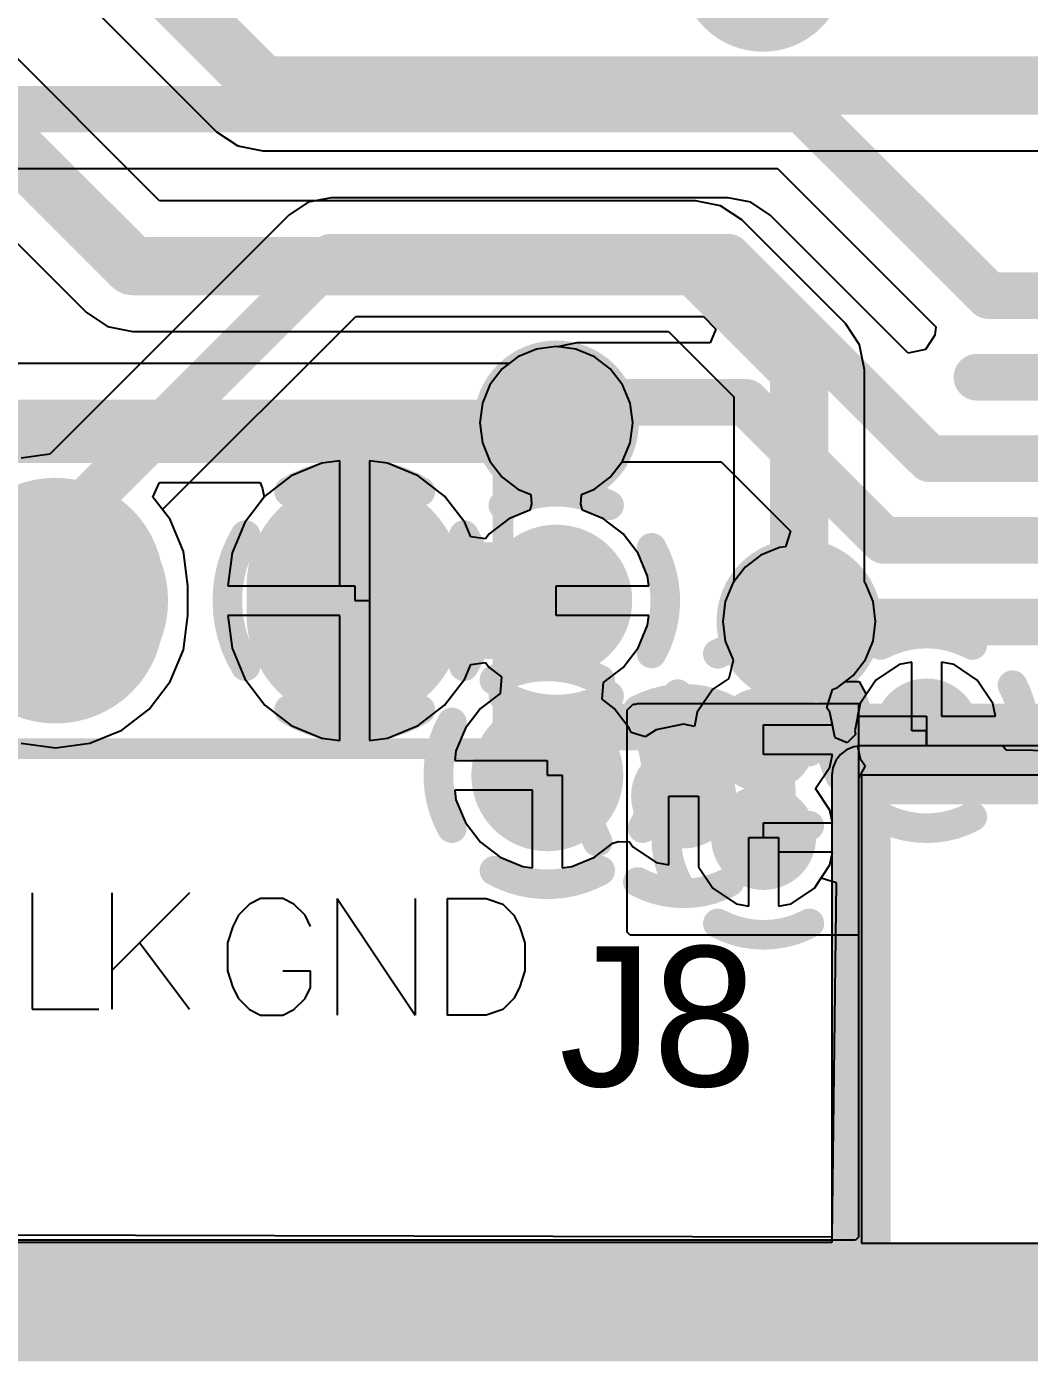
# Model space of a CAD drawing. Header units: millimetres. Extents: x -51 to 108, y 36 to 112.
# Drawn here: x 80.17 to 88.76, y 36.98 to 48.43 of the extents above; entities that cross this region are included whole.
import ezdxf

# ---------------------------------------------------------------- set-up
doc = ezdxf.new("R2010")
doc.units = ezdxf.units.MM
for name, color, linetype in [('BottomLayer', 5, 'Continuous'), ('BottomSolder', 6, 'Continuous'), ('InternalPlane1', 76, 'Continuous'), ('MidLayer1', 16, 'Continuous'), ('PadHoleLayer', 156, 'Continuous'), ('TopLayer', 1, 'Continuous'), ('TopOverlay', 2, 'Continuous'), ('TopSolder', 216, 'Continuous'), ('ViaHoleLayer', 16, 'Continuous')]:
    doc.layers.add(name, color=color, linetype=linetype)

# ---------------------------------------------------------------- blocks, each defined once
blk = doc.blocks.new('JP4_58')
at = {"layer": 'BottomLayer', "const_width": 1.651}
for points in [[(-2.54, 0.127), (-2.54, -0.127)], [(0.0254, 0.127), (0.0254, -0.127)], [(2.5146, 0.127), (2.5146, -0.127)], [(5.08, 0.127), (5.08, -0.127)]]:
    blk.add_lwpolyline(points, dxfattribs=at)
at = {"layer": 'BottomLayer', "const_width": 0.8254999999999999}
for points in [[(-2.95275, 0.127, 1), (-2.12725, 0.127, 1)], [(-0.38735, 0.127, 1), (0.43815, 0.127, 1)], [(2.10185, 0.127, 1), (2.92735, 0.127, 1)], [(4.66725, 0.127, 1), (5.49275, 0.127, 1)], [(-2.95275, -0.127, 1), (-2.12725, -0.127, 1)], [(-0.38735, -0.127, 1), (0.43815, -0.127, 1)], [(2.10185, -0.127, 1), (2.92735, -0.127, 1)], [(4.66725, -0.127, 1), (5.49275, -0.127, 1)]]:
    blk.add_lwpolyline(points, format="xyb", close=True, dxfattribs=at)
at = {"layer": 'BottomSolder', "const_width": 1.8542}
for points in [[(-2.54, 0.127), (-2.54, -0.127)], [(0.0254, 0.127), (0.0254, -0.127)], [(2.5146, 0.127), (2.5146, -0.127)], [(5.08, 0.127), (5.08, -0.127)]]:
    blk.add_lwpolyline(points, dxfattribs=at)
at = {"layer": 'BottomSolder', "const_width": 0.9270999999999999}
for points in [[(-3.00355, 0.127, 1), (-2.07645, 0.127, 1)], [(-0.43815, 0.127, 1), (0.48895, 0.127, 1)], [(2.05105, 0.127, 1), (2.97815, 0.127, 1)], [(4.616449999999999, 0.127, 1), (5.54355, 0.127, 1)], [(-3.00355, -0.127, 1), (-2.07645, -0.127, 1)], [(-0.43815, -0.127, 1), (0.48895, -0.127, 1)], [(2.05105, -0.127, 1), (2.97815, -0.127, 1)], [(4.616449999999999, -0.127, 1), (5.54355, -0.127, 1)]]:
    blk.add_lwpolyline(points, format="xyb", close=True, dxfattribs=at)
at = {"layer": 'InternalPlane1', "const_width": 0.254}
for points in [[(4.51747636, 0.9361982799999999, -0.2773245440597113), (5.642523639999999, 0.9361982799999999)], [(4.14380172, -0.56252364, -0.2773245440597113), (4.14380172, 0.56252364)], [(6.016198279999999, 0.56252364, -0.2773245440597113), (6.016198279999999, -0.56252364)], [(5.642523639999999, -0.9361982799999999, -0.2773245440597113), (4.51747636, -0.9361982799999999)]]:
    blk.add_lwpolyline(points, format="xyb", dxfattribs=at)
at = {"layer": 'InternalPlane1'}
for points, const_width in [([(4.45397636, 0.9361982799999999, 1), (4.580976359999999, 0.9361982799999999, 1)], 0.127), ([(5.57902364, 0.9361982799999999, 1), (5.70602364, 0.9361982799999999, 1)], 0.127), ([(-3.0226, 0, 1), (-2.0574, 0, 1)], 0.9652), ([(-0.4572, 0, 1), (0.508, 0, 1)], 0.9652), ([(2.032, 0, 1), (2.9972, 0, 1)], 0.9652), ([(4.08030172, 0.56252364, 1), (4.207301719999999, 0.56252364, 1)], 0.127), ([(5.95269828, 0.56252364, 1), (6.07969828, 0.56252364, 1)], 0.127), ([(4.08030172, -0.56252364, 1), (4.207301719999999, -0.56252364, 1)], 0.127), ([(5.95269828, -0.56252364, 1), (6.07969828, -0.56252364, 1)], 0.127), ([(4.45397636, -0.9361982799999999, 1), (4.580976359999999, -0.9361982799999999, 1)], 0.127), ([(5.57902364, -0.9361982799999999, 1), (5.70602364, -0.9361982799999999, 1)], 0.127)]:
    blk.add_lwpolyline(points, format="xyb", close=True, dxfattribs=dict(at, const_width=const_width))
at = {"layer": 'MidLayer1', "const_width": 1.651}
for points in [[(-2.54, 0.127), (-2.54, -0.127)], [(0.0254, 0.127), (0.0254, -0.127)], [(2.5146, 0.127), (2.5146, -0.127)], [(5.08, 0.127), (5.08, -0.127)]]:
    blk.add_lwpolyline(points, dxfattribs=at)
at = {"layer": 'MidLayer1', "const_width": 0.8254999999999999}
for points in [[(-2.95275, 0.127, 1), (-2.12725, 0.127, 1)], [(-0.38735, 0.127, 1), (0.43815, 0.127, 1)], [(2.10185, 0.127, 1), (2.92735, 0.127, 1)], [(4.66725, 0.127, 1), (5.49275, 0.127, 1)], [(-2.95275, -0.127, 1), (-2.12725, -0.127, 1)], [(-0.38735, -0.127, 1), (0.43815, -0.127, 1)], [(2.10185, -0.127, 1), (2.92735, -0.127, 1)], [(4.66725, -0.127, 1), (5.49275, -0.127, 1)]]:
    blk.add_lwpolyline(points, format="xyb", close=True, dxfattribs=at)
at = {"layer": 'PadHoleLayer', "const_width": 0.4572}
for points in [[(-2.7686, 0, 1), (-2.3114, 0, 1)], [(-0.2032, 0, 1), (0.254, 0, 1)], [(2.286, 0, 1), (2.7432, 0, 1)], [(4.8514, 0, 1), (5.308599999999999, 0, 1)]]:
    blk.add_lwpolyline(points, format="xyb", close=True, dxfattribs=at)
at = {"layer": 'TopLayer', "const_width": 1.651}
for points in [[(-2.54, 0.127), (-2.54, -0.127)], [(0.0254, 0.127), (0.0254, -0.127)], [(2.5146, 0.127), (2.5146, -0.127)], [(5.08, 0.127), (5.08, -0.127)]]:
    blk.add_lwpolyline(points, dxfattribs=at)
at = {"layer": 'TopLayer', "const_width": 0.8254999999999999}
for points in [[(-2.95275, 0.127, 1), (-2.12725, 0.127, 1)], [(-0.38735, 0.127, 1), (0.43815, 0.127, 1)], [(2.10185, 0.127, 1), (2.92735, 0.127, 1)], [(4.66725, 0.127, 1), (5.49275, 0.127, 1)], [(-2.95275, -0.127, 1), (-2.12725, -0.127, 1)], [(-0.38735, -0.127, 1), (0.43815, -0.127, 1)], [(2.10185, -0.127, 1), (2.92735, -0.127, 1)], [(4.66725, -0.127, 1), (5.49275, -0.127, 1)]]:
    blk.add_lwpolyline(points, format="xyb", close=True, dxfattribs=at)
at = {"layer": 'TopOverlay'}
for p, q in [((-2.54, -1.4224), (-3.175, -2.0574)), ((-1.905, -2.0574), (-2.54, -1.4224)), ((-3.175, -2.0574), (-1.905, -2.0574))]:
    blk.add_line(p, q, dxfattribs=at)
at = {"layer": 'TopOverlay', "const_width": 0.1778}
for points in [[(-3.81, -1.27), (-3.81, 1.27)], [(-3.81, 1.27), (6.35, 1.27)], [(-1.397, -1.27), (-1.397, 1.2446)], [(6.35, -1.27), (6.35, 1.27)], [(-3.81, -1.27), (6.35, -1.27)]]:
    blk.add_lwpolyline(points, dxfattribs=at)
at = {"layer": 'TopOverlay', "const_width": 0.0889}
for points in [[(-3.85445, 1.27, 1), (-3.76555, 1.27, 1)], [(-3.85445, 1.27, 1), (-3.76555, 1.27, 1)], [(-1.44145, 1.2446, 1), (-1.35255, 1.2446, 1)], [(6.305549999999999, 1.27, 1), (6.39445, 1.27, 1)], [(6.305549999999999, 1.27, 1), (6.39445, 1.27, 1)], [(-3.85445, -1.27, 1), (-3.76555, -1.27, 1)], [(-3.85445, -1.27, 1), (-3.76555, -1.27, 1)], [(-1.44145, -1.27, 1), (-1.35255, -1.27, 1)], [(6.305549999999999, -1.27, 1), (6.39445, -1.27, 1)], [(6.305549999999999, -1.27, 1), (6.39445, -1.27, 1)]]:
    blk.add_lwpolyline(points, format="xyb", close=True, dxfattribs=at)
at = {"layer": 'TopSolder', "const_width": 1.8542}
for points in [[(-2.54, 0.127), (-2.54, -0.127)], [(0.0254, 0.127), (0.0254, -0.127)], [(2.5146, 0.127), (2.5146, -0.127)], [(5.08, 0.127), (5.08, -0.127)]]:
    blk.add_lwpolyline(points, dxfattribs=at)
at = {"layer": 'TopSolder', "const_width": 0.9270999999999999}
for points in [[(-3.00355, 0.127, 1), (-2.07645, 0.127, 1)], [(-0.43815, 0.127, 1), (0.48895, 0.127, 1)], [(2.05105, 0.127, 1), (2.97815, 0.127, 1)], [(4.616449999999999, 0.127, 1), (5.54355, 0.127, 1)], [(-3.00355, -0.127, 1), (-2.07645, -0.127, 1)], [(-0.43815, -0.127, 1), (0.48895, -0.127, 1)], [(2.05105, -0.127, 1), (2.97815, -0.127, 1)], [(4.616449999999999, -0.127, 1), (5.54355, -0.127, 1)]]:
    blk.add_lwpolyline(points, format="xyb", close=True, dxfattribs=at)

msp = doc.modelspace()

# ---------------------------------------------------------------- linework, layer by layer
at = {"layer": 'BottomLayer'}
for p, q in [((78.77527298, 50.55587298), (81.79787298, 47.53327298)), ((81.30908045999999, 46.94117358), (78.18317358, 50.06708046)), ((77.22587297999999, 49.43827298), (80.68027298, 45.98387297999999)), ((81.79787298, 47.53327298), (81.97980048, 47.41171366)), ((81.97980048, 47.41171366), (82.1944, 47.36902642)), ((82.1944, 47.36902642), (90.85579999999999, 47.36902642)), ((85.9028, 46.94117358), (81.30908045999999, 46.94117358)), ((86.11739951999999, 46.89848634), (85.9028, 46.94117358)), ((86.29932701999999, 46.77692702), (86.11739951999999, 46.89848634)), ((87.18832701999999, 45.88792702), (86.29932701999999, 46.77692702)), ((80.68027298, 45.98387297999999), (80.86220048, 45.86231366)), ((80.86220048, 45.86231366), (81.07679999999999, 45.81962642)), ((81.07679999999999, 45.81962642), (85.67051954, 45.81962642)), ((85.67051954, 45.81962642), (86.23102641999999, 45.25911954)), ((87.30988633999999, 45.70599952), (87.18832701999999, 45.88792702)), ((84.70899999999999, 45.68980702), (84.5393153, 45.66746772)), ((84.8786847, 45.66746772), (84.70899999999999, 45.68980702)), ((87.35257358, 45.4914), (87.30988633999999, 45.70599952)), ((84.38119775999999, 45.60197128), (84.30564292, 45.54399578)), ((84.5393153, 45.66746772), (84.38119775999999, 45.60197128)), ((85.03680224, 45.60197128), (84.8786847, 45.66746772)), ((85.17258301999999, 45.49778302), (85.03680224, 45.60197128)), ((84.30564292, 45.54399578), (79.4512, 45.54399578)), ((85.27677127999999, 45.36200224), (85.17258301999999, 45.49778302)), ((87.35257358, 43.66932084), (87.35257358, 45.4914)), ((85.34226772, 45.2038847), (85.27677127999999, 45.36200224)), ((86.23102641999999, 45.25911954), (86.23102641999999, 43.66932084)), ((85.36460702, 45.0342), (85.34226772, 45.2038847)), ((85.34226772, 44.8645153), (85.36460702, 45.0342)), ((85.27677127999999, 44.70639775999999), (85.34226772, 44.8645153)), ((85.17258301999999, 44.57061698), (85.27677127999999, 44.70639775999999)), ((85.03680224, 44.46642872), (85.17258301999999, 44.57061698)), ((81.25173742, 44.39740422), (81.30744469999999, 44.52440422)), ((81.30744469999999, 44.52440422), (82.1720734, 44.52440422)), ((82.1720734, 44.52440422), (82.19088972, 44.46897126)), ((82.19088972, 44.46897126), (82.2044457, 44.39740422)), ((84.92624112, 44.42063252), (85.03680224, 44.46642872)), ((81.39952224, 44.20480618), (81.25173742, 44.39740422)), ((82.2044457, 44.39740422), (82.03885801999999, 44.18160836)), ((84.92149386, 44.33859052), (84.92624112, 44.42063252)), ((84.93504222, 44.28681008), (84.92149386, 44.33859052)), ((81.5129307, 43.9310145), (81.39952224, 44.20480618)), ((85.11446782, 44.21248968), (84.93504222, 44.28681008)), ((85.2824177, 44.0836177), (85.11446782, 44.21248968)), ((82.03885801999999, 44.18160836), (81.93008506, 43.91900537999999)), ((85.41128968, 43.91566782), (85.2824177, 44.0836177)), ((81.55161236, 43.6372), (81.5129307, 43.9310145)), ((81.93008506, 43.91900537999999), (81.89298581999999, 43.6372)), ((85.49230297999999, 43.72008528), (85.41128968, 43.91566782)), ((81.55161236, 43.3832), (81.55161236, 43.6372)), ((81.89298581999999, 43.6372), (82.98179999999999, 43.6372)), ((82.98179999999999, 43.6372), (82.98179999999999, 43.5102)), ((84.70899999999999, 43.3832), (84.70899999999999, 43.6372)), ((84.70899999999999, 43.6372), (85.50321482, 43.6372)), ((85.50321482, 43.6372), (85.49230297999999, 43.72008528)), ((86.22402871999999, 43.66020224), (86.15853227999999, 43.5020847)), ((86.23102641999999, 43.66932084), (86.22402871999999, 43.66020224)), ((87.35957128, 43.66020224), (87.35257358, 43.66932084)), ((87.42506772, 43.5020847), (87.35957128, 43.66020224)), ((82.98179999999999, 43.5102), (83.1088, 43.5102)), ((83.1088, 43.5102), (83.1088, 42.31110409999999)), ((86.15853227999999, 43.5020847), (86.13619297999999, 43.3324)), ((87.44740702, 43.3324), (87.42506772, 43.5020847)), ((81.5129307, 43.0893855), (81.55161236, 43.3832)), ((82.8548, 43.3832), (81.89298581999999, 43.3832)), ((81.89298581999999, 43.3832), (81.93008506, 43.10139462)), ((82.8548, 42.31110409999999), (82.8548, 43.3832)), ((85.50321482, 43.3832), (84.70899999999999, 43.3832)), ((85.41128968, 43.10473218), (85.49230297999999, 43.30031472)), ((85.49230297999999, 43.30031472), (85.50321482, 43.3832)), ((86.13619297999999, 43.3324), (86.15853227999999, 43.1627153)), ((87.42506772, 43.1627153), (87.44740702, 43.3324)), ((81.39952224, 42.81559382), (81.5129307, 43.0893855)), ((81.93008506, 43.10139462), (82.03885801999999, 42.83879164)), ((85.2824177, 42.9367823), (85.41128968, 43.10473218)), ((86.15853227999999, 43.1627153), (86.22285016, 43.00744255999999)), ((87.35957128, 43.00459776), (87.42506772, 43.1627153)), ((83.92474198, 42.83879164), (83.97641574, 42.96354119999999)), ((83.97641574, 42.96354119999999), (84.10232862, 42.98011724)), ((84.10232862, 42.98011724), (84.1355823, 42.9367823)), ((84.1355823, 42.9367823), (84.24004996, 42.85662244)), ((85.11447036, 42.80791032), (85.2824177, 42.9367823)), ((86.22639092, 42.99626656), (86.18794294, 42.84300042)), ((86.22285016, 43.00744255999999), (86.22639092, 42.99626656)), ((87.25538302, 42.86881698), (87.35957128, 43.00459776)), ((87.64833118, 42.96155492), (87.44853986, 42.82806014)), ((87.75699999999999, 42.98317032), (87.64833118, 42.96155492)), ((87.75699999999999, 42.39259999999999), (87.75699999999999, 42.98317032)), ((88.11966882, 42.96155492), (88.011, 42.98317032)), ((88.011, 42.98317032), (88.011, 42.5196)), ((88.31946013999999, 42.82806014), (88.11966882, 42.96155492)), ((82.03885801999999, 42.83879164), (82.21189298, 42.61329298)), ((83.75170702, 42.61329298), (83.92474198, 42.83879164)), ((84.24004996, 42.85662244), (84.22732964, 42.71388967999999)), ((86.18794294, 42.84300042), (86.05153985999999, 42.75186014)), ((87.11960223999999, 42.76462872), (87.25538302, 42.86881698)), ((87.44853986, 42.82806014), (87.31504507999999, 42.62826882)), ((88.45295492, 42.62826882), (88.31946013999999, 42.82806014)), ((81.2191162, 42.5804838), (81.39952224, 42.81559382)), ((84.22732964, 42.71388967999999), (84.0593823, 42.58501769999999)), ((85.10175004, 42.66517756), (85.11447036, 42.80791032)), ((86.05153985999999, 42.75186014), (85.91804508, 42.55206882)), ((87.03045331999999, 42.59023486), (87.07814436, 42.74745578)), ((87.07814436, 42.74745578), (87.11960223999999, 42.76462872)), ((82.21189298, 42.61329298), (82.43739164, 42.44025801999999)), ((83.52620836, 42.44025801999999), (83.75170702, 42.61329298)), ((85.2062177, 42.58501769999999), (85.10175004, 42.66517756)), ((87.31504507999999, 42.62826882), (87.26816683999999, 42.39259999999999)), ((88.47457032, 42.5196), (88.45295492, 42.62826882)), ((80.98400618, 42.40007775999999), (81.2191162, 42.5804838)), ((84.0593823, 42.58501769999999), (83.93051032, 42.41706782)), ((85.33508968, 42.41706782), (85.2062177, 42.58501769999999)), ((85.91804508, 42.55206882), (85.89399635999999, 42.43117497999999)), ((87.05595491999999, 42.55206882), (87.03045331999999, 42.59023486)), ((87.0949998, 42.35577508), (87.05595491999999, 42.55206882)), ((88.011, 42.5196), (88.47457032, 42.5196)), ((80.71021449999999, 42.2866693), (80.98400618, 42.40007775999999)), ((82.43739164, 42.44025801999999), (82.69999462, 42.33148506)), ((83.26360538, 42.33148506), (83.52620836, 42.44025801999999)), ((83.93051032, 42.41706782), (83.84949702, 42.22148528)), ((85.35138124, 42.37773846), (85.33508968, 42.41706782)), ((85.47291516, 42.34087036), (85.35138124, 42.37773846)), ((85.56553118, 42.40275492), (85.47291516, 42.34087036)), ((85.8012, 42.44963316), (85.56553118, 42.40275492)), ((85.89399635999999, 42.43117497999999), (85.8012, 42.44963316)), ((87.26816683999999, 42.39259999999999), (87.27436698, 42.36143166)), ((87.884, 42.39259999999999), (87.75699999999999, 42.39259999999999)), ((87.884, 42.2656), (87.884, 42.39259999999999)), ((80.1225855, 42.2866693), (80.4164, 42.24798764)), ((80.4164, 42.24798764), (80.71021449999999, 42.2866693)), ((82.69999462, 42.33148506), (82.8548, 42.31110409999999)), ((83.1088, 42.31110409999999), (83.26360538, 42.33148506)), ((87.10007725999999, 42.33404538), (87.0949998, 42.35577508)), ((87.20489289999999, 42.28957759999999), (87.10007725999999, 42.33404538)), ((87.27436698, 42.36143166), (87.20489289999999, 42.28957759999999)), ((88.53529664, 42.2656), (87.884, 42.2656)), ((88.56663008, 42.2270682), (88.53529664, 42.2656)), ((83.84949702, 42.22148528), (83.83858518, 42.1386)), ((83.83858518, 42.1386), (84.63279999999999, 42.1386)), ((84.63279999999999, 42.1386), (84.63279999999999, 42.01159999999999)), ((89.916, 42.2148), (88.56663008, 42.2270682)), ((84.63279999999999, 42.01159999999999), (84.7598, 42.01159999999999)), ((84.7598, 42.01159999999999), (84.7598, 41.21738518)), ((84.5058, 41.8846), (83.83858518, 41.8846)), ((83.83858518, 41.8846), (83.84949702, 41.80171472)), ((83.84949702, 41.80171472), (83.93051032, 41.60613218)), ((84.5058, 41.21738518), (84.5058, 41.8846)), ((85.6742, 41.24322968), (85.6742, 41.8338)), ((85.6742, 41.8338), (85.92819999999999, 41.8338)), ((85.92819999999999, 41.8338), (85.92819999999999, 41.22733436)), ((83.93051032, 41.60613218), (84.0593823, 41.4381823)), ((86.36, 40.88762968), (86.36, 41.4782)), ((86.36, 41.4782), (86.61399999999999, 41.4782)), ((86.61399999999999, 41.4782), (86.61399999999999, 40.88762968)), ((84.0593823, 41.4381823), (84.22733217999999, 41.30931031999999)), ((85.03826782, 41.30931031999999), (85.19310114, 41.42811628)), ((85.19310114, 41.42811628), (85.24277337999999, 41.44322928)), ((85.24277337999999, 41.44322928), (85.33782525999999, 41.44011777999999)), ((85.33782525999999, 41.44011777999999), (85.36573985999999, 41.39833986)), ((85.36573985999999, 41.39833986), (85.56553118, 41.26484508)), ((84.22733217999999, 41.30931031999999), (84.42291472, 41.22829702)), ((84.42291472, 41.22829702), (84.5058, 41.21738518)), ((84.7598, 41.21738518), (84.84268528, 41.22829702)), ((84.84268528, 41.22829702), (85.03826782, 41.30931031999999)), ((85.56553118, 41.26484508), (85.6742, 41.24322968)), ((85.92819999999999, 41.22733436), (86.05153985999999, 41.04273986)), ((86.92246014, 41.04273986), (86.98154815999999, 41.13116996)), ((86.98154815999999, 41.13116996), (87.1080808, 41.09194728)), ((86.05153985999999, 41.04273986), (86.25133118, 40.90924508)), ((86.72266882, 40.90924508), (86.92246014, 41.04273986)), ((87.1080808, 41.09194728), (87.07119999999999, 38.0492)), ((86.25133118, 40.90924508), (86.36, 40.88762968)), ((86.61399999999999, 40.88762968), (86.72266882, 40.90924508)), ((87.07119999999999, 38.0492), (67.4878, 38.09999999999999))]:
    msp.add_line(p, q, dxfattribs=at)
for points, const_width in [([(79.17179999999999, 50.9524), (82.1944, 47.9298)], 0.499999), ([(77.6224, 49.83479999999999), (81.07679999999999, 46.38039999999999)], 0.499999), ([(82.1944, 47.9298), (90.85579999999999, 47.9298)], 0.499999), ([(81.07679999999999, 46.38039999999999), (85.9028, 46.38039999999999)], 0.499999), ([(85.9028, 46.38039999999999), (86.7918, 45.4914)], 0.499999), ([(86.7918, 43.3324), (86.7918, 45.4914)], 0.499999), ([(79.4512, 45.0342), (84.70899999999999, 45.0342)], 0.3999992)]:
    msp.add_lwpolyline(points, dxfattribs=dict(at, const_width=const_width))
for points, const_width in [([(82.06940152, 47.9298, 1), (82.31939847999999, 47.9298, 1)], 0.2499995), ([(82.06940152, 47.9298, 1), (82.31939847999999, 47.9298, 1)], 0.2499995), ([(80.95180151999999, 46.38039999999999, 1), (81.20179848, 46.38039999999999, 1)], 0.2499995), ([(80.95180151999999, 46.38039999999999, 1), (81.20179848, 46.38039999999999, 1)], 0.2499995), ([(85.77780152, 46.38039999999999, 1), (86.02779848, 46.38039999999999, 1)], 0.2499995), ([(85.77780152, 46.38039999999999, 1), (86.02779848, 46.38039999999999, 1)], 0.2499995), ([(86.66680151999999, 45.4914, 1), (86.91679848, 45.4914, 1)], 0.2499995), ([(86.66680151999999, 45.4914, 1), (86.91679848, 45.4914, 1)], 0.2499995), ([(84.53399908, 45.0342, 1), (84.88400091999999, 45.0342, 1)], 0.3499993), ([(84.6090002, 45.0342, 1), (84.8089998, 45.0342, 1)], 0.1999996), ([(84.43399928, 43.5102, 1), (84.98400072, 43.5102, 1)], 0.5499989), ([(86.61679907999999, 43.3324, 1), (86.96680092, 43.3324, 1)], 0.3499993), ([(86.66680151999999, 43.3324, 1), (86.91679848, 43.3324, 1)], 0.2499995), ([(87.70899908, 42.39259999999999, 1), (88.05900091999999, 42.39259999999999, 1)], 0.3499993), ([(86.31199907999999, 42.31639999999999, 1), (86.66200092, 42.31639999999999, 1)], 0.3499993), ([(84.35779928, 42.01159999999999, 1), (84.90780072, 42.01159999999999, 1)], 0.5499989), ([(85.62619907999999, 41.8338, 1), (85.97620092, 41.8338, 1)], 0.3499993), ([(86.31199907999999, 41.4782, 1), (86.66200092, 41.4782, 1)], 0.3499993)]:
    msp.add_lwpolyline(points, format="xyb", close=True, dxfattribs=dict(at, const_width=const_width))
at = {"layer": 'BottomSolder'}
for points, const_width in [([(84.48319907999999, 45.0342, 1), (84.93480092, 45.0342, 1)], 0.4515993), ([(84.38319928, 43.5102, 1), (85.03480071999999, 43.5102, 1)], 0.6515989), ([(86.56599908, 43.3324, 1), (87.01760091999999, 43.3324, 1)], 0.4515993), ([(87.65899918, 42.39259999999999, 1), (88.10900081999999, 42.39259999999999, 1)], 0.4499991), ([(86.26199917999999, 42.31639999999999, 1), (86.71200082, 42.31639999999999, 1)], 0.4499991), ([(84.30699928, 42.01159999999999, 1), (84.95860071999999, 42.01159999999999, 1)], 0.6515989), ([(85.57619917999999, 41.8338, 1), (86.02620082, 41.8338, 1)], 0.4499991), ([(86.26199917999999, 41.4782, 1), (86.71200082, 41.4782, 1)], 0.4499991)]:
    msp.add_lwpolyline(points, format="xyb", close=True, dxfattribs=dict(at, const_width=const_width))
at = {"layer": 'InternalPlane1'}
for p, q in [((87.25993724, 42.25516314), (87.19912201999999, 42.22997396)), ((87.3252, 42.26375596), (87.25993724, 42.25516314)), ((89.94324404, 42.26375596), (87.3252, 42.26375596)), ((87.10682604, 42.13767798), (87.08163685999999, 42.07686276)), ((87.14689962, 42.18990038), (87.10682604, 42.13767798)), ((87.19912201999999, 42.22997396), (87.14689962, 42.18990038)), ((87.08163685999999, 42.07686276), (87.07304404, 42.01159999999999)), ((87.07304404, 42.01159999999999), (87.07304404, 38.00287802)), ((100.838, 42.01159999999999), (87.3252, 42.01159999999999)), ((87.3252, 42.01159999999999), (87.3252, 37.9984)), ((87.07304404, 38.00287802), (67.43515596, 38.00287802)), ((87.3252, 37.9984), (100.8126, 37.9984))]:
    msp.add_line(p, q, dxfattribs=at)
for points, const_width in [([(86.1263962, 48.927004, 1), (86.8343958, 48.927004, 1)], 0.7079996), ([(84.35500019999999, 45.0342, 1), (85.0629998, 45.0342, 1)], 0.7079996), ([(84.19220398, 44.32796824, 1), (84.31920398, 44.32796824, 1)], 0.127), ([(85.09879602, 44.32796824, 1), (85.22579601999999, 44.32796824, 1)], 0.127), ([(83.82773175999999, 43.96349602, 1), (83.95473176, 43.96349602, 1)], 0.127), ([(85.46326823999999, 43.96349602, 1), (85.59026824, 43.96349602, 1)], 0.127), ([(86.4378002, 43.3324, 1), (87.14579979999999, 43.3324, 1)], 0.7079996), ([(83.82773175999999, 43.05690397999999, 1), (83.95473176, 43.05690397999999, 1)], 0.127), ([(85.46326823999999, 43.05690397999999, 1), (85.59026824, 43.05690397999999, 1)], 0.127), ([(86.03149164, 43.0536604, 1), (86.15849164, 43.0536604, 1)], 0.127), ([(86.81550836, 43.0536604, 1), (86.94250835999999, 43.0536604, 1)], 0.127), ([(87.42849163999999, 43.1298604, 1), (87.55549164, 43.1298604, 1)], 0.127), ([(88.21250836, 43.1298604, 1), (88.33950836, 43.1298604, 1)], 0.127), ([(84.11600398, 42.82936824, 1), (84.24300398, 42.82936824, 1)], 0.127), ([(85.02259602, 42.82936824, 1), (85.14959601999999, 42.82936824, 1)], 0.127), ([(85.6862396, 42.70840836, 1), (85.81323959999999, 42.70840836, 1)], 0.127), ([(87.0832396, 42.78460836, 1), (87.2102396, 42.78460836, 1)], 0.127), ([(87.1607604, 42.70840836, 1), (87.2877604, 42.70840836, 1)], 0.127), ([(88.55776039999999, 42.78460836, 1), (88.6847604, 42.78460836, 1)], 0.127), ([(84.19220398, 42.69243176, 1), (84.31920398, 42.69243176, 1)], 0.127), ([(85.09879602, 42.69243176, 1), (85.22579601999999, 42.69243176, 1)], 0.127), ([(85.34569164, 42.5710604, 1), (85.47269164, 42.5710604, 1)], 0.127), ([(86.12970836, 42.5710604, 1), (86.25670835999999, 42.5710604, 1)], 0.127), ([(83.75153175999999, 42.46489602, 1), (83.87853176, 42.46489602, 1)], 0.127), ([(85.38706823999999, 42.46489602, 1), (85.51406824, 42.46489602, 1)], 0.127), ([(85.00043959999999, 42.22580835999999, 1), (85.12743959999999, 42.22580835999999, 1)], 0.127), ([(86.03149164, 42.2154604, 1), (86.15849164, 42.2154604, 1)], 0.127), ([(86.4749604, 42.22580835999999, 1), (86.6019604, 42.22580835999999, 1)], 0.127), ([(86.81550836, 42.2154604, 1), (86.94250835999999, 42.2154604, 1)], 0.127), ([(87.20020152, 42.01159999999999, 1), (87.45019848, 42.01159999999999, 1)], 0.2499995), ([(87.20020152, 42.01159999999999, 1), (87.45019848, 42.01159999999999, 1)], 0.2499995), ([(85.6862396, 41.92439164, 1), (85.81323959999999, 41.92439164, 1)], 0.127), ([(87.0832396, 42.00059164, 1), (87.2102396, 42.00059164, 1)], 0.127), ([(87.1607604, 41.92439164, 1), (87.2877604, 41.92439164, 1)], 0.127), ([(88.55776039999999, 42.00059164, 1), (88.6847604, 42.00059164, 1)], 0.127), ([(85.6862396, 41.87020836, 1), (85.81323959999999, 41.87020836, 1)], 0.127), ([(87.1607604, 41.87020836, 1), (87.2877604, 41.87020836, 1)], 0.127), ([(83.75153175999999, 41.55830398, 1), (83.87853176, 41.55830398, 1)], 0.127), ([(85.38706823999999, 41.55830398, 1), (85.51406824, 41.55830398, 1)], 0.127), ([(86.03149164, 41.5791396, 1), (86.15849164, 41.5791396, 1)], 0.127), ([(86.81550836, 41.5791396, 1), (86.94250835999999, 41.5791396, 1)], 0.127), ([(87.42849163999999, 41.6553396, 1), (87.55549164, 41.6553396, 1)], 0.127), ([(88.21250836, 41.6553396, 1), (88.33950836, 41.6553396, 1)], 0.127), ([(85.00043959999999, 41.44179164, 1), (85.12743959999999, 41.44179164, 1)], 0.127), ([(86.4749604, 41.44179164, 1), (86.6019604, 41.44179164, 1)], 0.127), ([(84.11600398, 41.19383175999999, 1), (84.24300398, 41.19383175999999, 1)], 0.127), ([(85.02259602, 41.19383175999999, 1), (85.14959601999999, 41.19383175999999, 1)], 0.127), ([(85.34569164, 41.0965396, 1), (85.47269164, 41.0965396, 1)], 0.127), ([(86.12970836, 41.0965396, 1), (86.25670835999999, 41.0965396, 1)], 0.127), ([(85.6862396, 41.08619164, 1), (85.81323959999999, 41.08619164, 1)], 0.127), ([(87.1607604, 41.08619164, 1), (87.2877604, 41.08619164, 1)], 0.127), ([(86.03149164, 40.7409396, 1), (86.15849164, 40.7409396, 1)], 0.127), ([(86.81550836, 40.7409396, 1), (86.94250835999999, 40.7409396, 1)], 0.127), ([(87.20020152, 38.00287802, 1), (87.45019848, 38.00287802, 1)], 0.2499995)]:
    msp.add_lwpolyline(points, format="xyb", close=True, dxfattribs=dict(at, const_width=const_width))
at = {"layer": 'InternalPlane1', "const_width": 0.254}
for points in [[(84.25570397999999, 44.32796824, -0.2586175843559133), (85.16229602, 44.32796824)], [(83.89123176, 43.05690397999999, -0.2586175843559133), (83.89123176, 43.96349602)], [(85.52676824, 43.96349602, -0.2586175843559133), (85.52676824, 43.05690397999999)], [(87.49199164, 43.1298604, -0.2493280028432777), (88.27600835999999, 43.1298604)], [(86.09499163999999, 43.0536604, -0.2493280028432777), (86.87900836, 43.0536604)], [(84.17950397999999, 42.82936824, -0.2586175843559133), (85.08609602, 42.82936824)], [(85.7497396, 41.92439164, -0.2493280028432777), (85.7497396, 42.70840836)], [(87.14673959999999, 42.00059164, -0.2493280028432777), (87.14673959999999, 42.78460836)], [(87.22426039999999, 42.70840836, -0.2493280028432777), (87.22426039999999, 41.92439164)], [(88.6212604, 42.78460836, -0.2493280028432777), (88.6212604, 42.00059164)], [(85.16229602, 42.69243176, -0.2586175843559133), (84.25570397999999, 42.69243176)], [(85.40919163999999, 42.5710604, -0.2493280028432777), (86.19320836, 42.5710604)], [(83.81503176, 41.55830398, -0.2586175843559133), (83.81503176, 42.46489602)], [(85.45056824, 42.46489602, -0.2586175843559133), (85.45056824, 41.55830398)], [(86.09499163999999, 42.2154604, -0.2493280028432777), (86.87900836, 42.2154604)], [(85.0639396, 41.44179164, -0.2493280028432777), (85.0639396, 42.22580835999999)], [(86.53846039999999, 42.22580835999999, -0.2493280028432777), (86.53846039999999, 41.44179164)], [(85.7497396, 41.08619164, -0.2493280028432777), (85.7497396, 41.87020836)], [(87.22426039999999, 41.87020836, -0.2493280028432777), (87.22426039999999, 41.08619164)], [(86.87900836, 41.5791396, -0.2493280028432777), (86.09499163999999, 41.5791396)], [(88.27600835999999, 41.6553396, -0.2493280028432777), (87.49199164, 41.6553396)], [(85.08609602, 41.19383175999999, -0.2586175843559133), (84.17950397999999, 41.19383175999999)], [(86.19320836, 41.0965396, -0.2493280028432777), (85.40919163999999, 41.0965396)], [(86.87900836, 40.7409396, -0.2493280028432777), (86.09499163999999, 40.7409396)]]:
    msp.add_lwpolyline(points, format="xyb", dxfattribs=at)
at = {"layer": 'InternalPlane1'}
for points, const_width in [([(87.3252, 42.01159999999999), (90.19539999999999, 42.01159999999999)], 0.499999), ([(87.3252, 38.00287802), (87.3252, 42.01159999999999)], 0.499999), ([(37.18692588, 37.49241929999999), (103.7844, 37.49241929999999)], 1.016)]:
    msp.add_lwpolyline(points, dxfattribs=dict(at, const_width=const_width))
at = {"layer": 'MidLayer1'}
for points, const_width in [([(84.53399908, 45.0342, 1), (84.88400091999999, 45.0342, 1)], 0.3499993), ([(84.43399928, 43.5102, 1), (84.98400072, 43.5102, 1)], 0.5499989), ([(86.61679907999999, 43.3324, 1), (86.96680092, 43.3324, 1)], 0.3499993), ([(87.70899908, 42.39259999999999, 1), (88.05900091999999, 42.39259999999999, 1)], 0.3499993), ([(86.31199907999999, 42.31639999999999, 1), (86.66200092, 42.31639999999999, 1)], 0.3499993), ([(84.35779928, 42.01159999999999, 1), (84.90780072, 42.01159999999999, 1)], 0.5499989), ([(85.62619907999999, 41.8338, 1), (85.97620092, 41.8338, 1)], 0.3499993), ([(86.31199907999999, 41.4782, 1), (86.66200092, 41.4782, 1)], 0.3499993)]:
    msp.add_lwpolyline(points, format="xyb", close=True, dxfattribs=dict(at, const_width=const_width))
at = {"layer": 'PadHoleLayer', "const_width": 0.1999996}
for points in [[(87.7840002, 42.39259999999999, 1), (87.98399979999999, 42.39259999999999, 1)], [(86.38700019999999, 42.31639999999999, 1), (86.5869998, 42.31639999999999, 1)], [(85.70120019999999, 41.8338, 1), (85.9011998, 41.8338, 1)], [(86.38700019999999, 41.4782, 1), (86.5869998, 41.4782, 1)]]:
    msp.add_lwpolyline(points, format="xyb", close=True, dxfattribs=at)
at = {"layer": 'TopLayer'}
for p, q in [((74.3712, 47.21680422), (86.6060371, 47.21680422)), ((86.6060371, 47.21680422), (87.9624987, 45.86034262)), ((82.7786, 46.96639578), (82.58351022, 46.92758966)), ((86.1822, 46.96639578), (82.7786, 46.96639578)), ((86.37728978, 46.92758966), (86.1822, 46.96639578)), ((82.58351022, 46.92758966), (82.41812066, 46.81708188)), ((86.54267933999999, 46.81707934), (86.37728978, 46.92758966)), ((82.41812066, 46.81708188), (80.36694111999999, 44.7658998)), ((87.72725152, 45.63250716), (86.54267933999999, 46.81707934)), ((81.33363464, 44.29067342), (82.98976544, 45.94680422)), ((82.98976544, 45.94680422), (85.97103709999999, 45.94680422)), ((85.97103709999999, 45.94680422), (86.07871277999999, 45.83912854)), ((86.07871277999999, 45.83912854), (86.03010988, 45.72179578)), ((87.9624987, 45.86034262), (87.95531812, 45.7874624)), ((84.70899999999999, 45.68980702), (84.5393153, 45.66746772)), ((84.71921841999999, 45.68846082), (84.70899999999999, 45.68980702)), ((84.8868, 45.72179578), (84.71921841999999, 45.68846082)), ((86.03010988, 45.72179578), (84.8868, 45.72179578)), ((87.95531812, 45.7874624), (87.87384254, 45.66552462)), ((84.38119775999999, 45.60197128), (84.24541698, 45.49778302)), ((84.5393153, 45.66746772), (84.38119775999999, 45.60197128)), ((87.87384254, 45.66552462), (87.72725152, 45.63250716)), ((84.24541698, 45.49778302), (84.14122872, 45.36200224)), ((84.14122872, 45.36200224), (84.07573228, 45.2038847)), ((84.07573228, 45.2038847), (84.05339298, 45.0342)), ((84.05339298, 45.0342), (84.07573228, 44.8645153)), ((84.07573228, 44.8645153), (84.14122872, 44.70639775999999)), ((80.36694111999999, 44.7658998), (80.1225855, 44.7337307)), ((82.69999462, 44.68891494), (82.43739164, 44.58014198)), ((82.8548, 44.7092959), (82.69999462, 44.68891494)), ((82.8548, 43.6372), (82.8548, 44.7092959)), ((83.26360538, 44.68891494), (83.1088, 44.7092959)), ((83.1088, 44.7092959), (83.1088, 43.5102)), ((83.52620836, 44.58014198), (83.26360538, 44.68891494)), ((84.14122872, 44.70639775999999), (84.24541698, 44.57061698)), ((85.17258301999999, 44.57061698), (85.2735531, 44.70220422)), ((85.2735531, 44.70220422), (86.12343709999999, 44.70220422)), ((86.12343709999999, 44.70220422), (86.71910774, 44.10653358)), ((82.43739164, 44.58014198), (82.21189298, 44.40710702)), ((83.75170702, 44.40710702), (83.52620836, 44.58014198)), ((84.24541698, 44.57061698), (84.38119775999999, 44.46642872)), ((85.03680224, 44.46642872), (85.17258301999999, 44.57061698)), ((84.38119775999999, 44.46642872), (84.49175887999999, 44.42063252)), ((84.92624112, 44.42063252), (85.03680224, 44.46642872)), ((82.21189298, 44.40710702), (82.03885801999999, 44.18160836)), ((83.92474198, 44.18160836), (83.75170702, 44.40710702)), ((84.49650614, 44.33859052), (84.48295777999999, 44.28681008)), ((84.49175887999999, 44.42063252), (84.49650614, 44.33859052)), ((84.92149386, 44.33859052), (84.92624112, 44.42063252)), ((84.93504222, 44.28681008), (84.92149386, 44.33859052)), ((81.39952224, 44.20480618), (81.33363464, 44.29067342)), ((81.5129307, 43.9310145), (81.39952224, 44.20480618)), ((84.30353217999999, 44.21248968), (84.1355823, 44.0836177)), ((84.48295777999999, 44.28681008), (84.30353217999999, 44.21248968)), ((85.11446782, 44.21248968), (84.93504222, 44.28681008)), ((85.2824177, 44.0836177), (85.11446782, 44.21248968)), ((82.03885801999999, 44.18160836), (81.93008506, 43.91900537999999)), ((83.97641574, 44.0568588), (83.92474198, 44.18160836)), ((84.1355823, 44.0836177), (84.10232862, 44.04028276)), ((85.41128968, 43.91566782), (85.2824177, 44.0836177)), ((86.71910774, 44.10653358), (86.67359094, 43.97244444)), ((84.10232862, 44.04028276), (83.97641574, 44.0568588)), ((86.67359094, 43.97244444), (86.62211529999999, 43.96566772)), ((81.55161236, 43.6372), (81.5129307, 43.9310145)), ((81.93008506, 43.91900537999999), (81.89298581999999, 43.6372)), ((85.49230297999999, 43.72008528), (85.41128968, 43.91566782)), ((86.46399776, 43.90017128), (86.32821698, 43.79598301999999)), ((86.62211529999999, 43.96566772), (86.46399776, 43.90017128)), ((86.32821698, 43.79598301999999), (86.22402871999999, 43.66020224)), ((81.55161236, 43.3832), (81.55161236, 43.6372)), ((81.89298581999999, 43.6372), (82.8548, 43.6372)), ((84.70899999999999, 43.3832), (84.70899999999999, 43.6372)), ((84.70899999999999, 43.6372), (85.50321482, 43.6372)), ((85.50321482, 43.6372), (85.49230297999999, 43.72008528)), ((86.22402871999999, 43.66020224), (86.15853227999999, 43.5020847)), ((83.1088, 43.5102), (83.1088, 42.31110409999999)), ((86.15853227999999, 43.5020847), (86.13619297999999, 43.3324)), ((81.5129307, 43.0893855), (81.55161236, 43.3832)), ((82.8548, 43.3832), (81.89298581999999, 43.3832)), ((81.89298581999999, 43.3832), (81.93008506, 43.10139462)), ((82.8548, 42.31110409999999), (82.8548, 43.3832)), ((85.50321482, 43.3832), (84.70899999999999, 43.3832)), ((85.41128968, 43.10473218), (85.49230297999999, 43.30031472)), ((85.49230297999999, 43.30031472), (85.50321482, 43.3832)), ((86.13619297999999, 43.3324), (86.15853227999999, 43.1627153)), ((81.39952224, 42.81559382), (81.5129307, 43.0893855)), ((81.93008506, 43.10139462), (82.03885801999999, 42.83879164)), ((85.2824177, 42.9367823), (85.41128968, 43.10473218)), ((86.15853227999999, 43.1627153), (86.22285016, 43.00744255999999)), ((83.92474198, 42.83879164), (83.97641574, 42.96354119999999)), ((83.97641574, 42.96354119999999), (84.10232862, 42.98011724)), ((84.10232862, 42.98011724), (84.1355823, 42.9367823)), ((84.1355823, 42.9367823), (84.24004996, 42.85662244)), ((85.11447036, 42.80791032), (85.2824177, 42.9367823)), ((86.22639092, 42.99626656), (86.18794294, 42.84300042)), ((86.22285016, 43.00744255999999), (86.22639092, 42.99626656)), ((82.03885801999999, 42.83879164), (82.21189298, 42.61329298)), ((83.75170702, 42.61329298), (83.92474198, 42.83879164)), ((84.24004996, 42.85662244), (84.22732964, 42.71388967999999)), ((86.18794294, 42.84300042), (86.05153985999999, 42.75186014)), ((81.2191162, 42.5804838), (81.39952224, 42.81559382)), ((84.22732964, 42.71388967999999), (84.0593823, 42.58501769999999)), ((85.10175004, 42.66517756), (85.11447036, 42.80791032)), ((86.05153985999999, 42.75186014), (85.91804508, 42.55206882)), ((87.03045331999999, 42.59023486), (87.07814436, 42.74745578)), ((87.07814436, 42.74745578), (87.11960223999999, 42.76462872)), ((87.11960223999999, 42.76462872), (87.18810604, 42.81719402)), ((87.18810604, 42.81719402), (87.30657164, 42.81719402)), ((87.30657164, 42.81719402), (87.36644197999999, 42.70519018)), ((82.21189298, 42.61329298), (82.43739164, 42.44025801999999)), ((83.52620836, 42.44025801999999), (83.75170702, 42.61329298)), ((85.2062177, 42.58501769999999), (85.10175004, 42.66517756)), ((85.31859999999999, 42.5704), (85.3694, 42.62119999999999)), ((85.3694, 42.62119999999999), (85.39479999999999, 42.62119999999999)), ((85.39479999999999, 42.62119999999999), (85.40186881999999, 42.62826882)), ((85.40186881999999, 42.62826882), (87.31504507999999, 42.62826882)), ((87.31504507999999, 42.62826882), (87.29342967999999, 42.5196)), ((87.31504507999999, 42.62826882), (87.29979999999999, 42.61302374)), ((87.29979999999999, 42.61302374), (87.29979999999999, 40.64)), ((87.36644197999999, 42.70519018), (87.31504507999999, 42.62826882)), ((80.98400618, 42.40007775999999), (81.2191162, 42.5804838)), ((84.0593823, 42.58501769999999), (83.93051032, 42.41706782)), ((85.33508968, 42.41706782), (85.2062177, 42.58501769999999)), ((85.31859999999999, 40.6654), (85.31859999999999, 42.5704)), ((85.91804508, 42.55206882), (85.89399635999999, 42.43117497999999)), ((87.05595491999999, 42.55206882), (87.03045331999999, 42.59023486)), ((87.07757031999999, 42.4434), (87.05595491999999, 42.55206882)), ((87.29342967999999, 42.5196), (87.884, 42.5196)), ((87.884, 42.5196), (87.884, 42.2656)), ((80.71021449999999, 42.2866693), (80.98400618, 42.40007775999999)), ((82.43739164, 42.44025801999999), (82.69999462, 42.33148506)), ((83.26360538, 42.33148506), (83.52620836, 42.44025801999999)), ((83.93051032, 42.41706782), (83.84949702, 42.22148528)), ((85.35138124, 42.37773846), (85.33508968, 42.41706782)), ((85.47291516, 42.34087036), (85.35138124, 42.37773846)), ((85.56553118, 42.40275492), (85.47291516, 42.34087036)), ((85.8012, 42.44963316), (85.56553118, 42.40275492)), ((85.89399635999999, 42.43117497999999), (85.8012, 42.44963316)), ((86.487, 42.1894), (86.487, 42.4434)), ((86.487, 42.4434), (87.07757031999999, 42.4434)), ((80.1225855, 42.2866693), (80.4164, 42.24798764)), ((80.4164, 42.24798764), (80.71021449999999, 42.2866693)), ((82.69999462, 42.33148506), (82.8548, 42.31110409999999)), ((83.1088, 42.31110409999999), (83.26360538, 42.33148506)), ((87.884, 42.2656), (87.29342967999999, 42.2656)), ((87.29342967999999, 42.2656), (87.31504507999999, 42.15693118)), ((83.84949702, 42.22148528), (83.83858518, 42.1386)), ((83.83858518, 42.1386), (84.63279999999999, 42.1386)), ((84.63279999999999, 42.1386), (84.63279999999999, 42.01159999999999)), ((87.07757031999999, 42.1894), (86.487, 42.1894)), ((87.05595491999999, 42.08073118), (87.07757031999999, 42.1894)), ((87.31504507999999, 42.15693118), (87.35727512, 42.09372836)), ((86.9333923, 41.89729999999999), (87.05595491999999, 42.08073118)), ((87.35727512, 42.09372836), (87.29979746, 41.98619746)), ((84.63279999999999, 42.01159999999999), (84.7598, 42.01159999999999)), ((84.7598, 42.01159999999999), (84.7598, 41.21738518)), ((87.29979746, 41.98619746), (87.29979999999999, 41.98619746)), ((87.29979999999999, 41.98619746), (87.29979999999999, 38.0492)), ((84.5058, 41.8846), (83.83858518, 41.8846)), ((83.83858518, 41.8846), (83.84949702, 41.80171472)), ((83.84949702, 41.80171472), (83.93051032, 41.60613218)), ((84.5058, 41.21738518), (84.5058, 41.8846)), ((85.6742, 41.24322968), (85.6742, 41.8338)), ((85.6742, 41.8338), (85.92819999999999, 41.8338)), ((85.92819999999999, 41.8338), (85.92819999999999, 41.22733436)), ((87.05595491999999, 41.71386881999999), (86.9333923, 41.89729999999999)), ((87.07757031999999, 41.6052), (87.05595491999999, 41.71386881999999)), ((83.93051032, 41.60613218), (84.0593823, 41.4381823)), ((86.487, 41.4782), (86.487, 41.6052)), ((86.487, 41.6052), (87.07757031999999, 41.6052)), ((86.36, 40.88762968), (86.36, 41.4782)), ((86.36, 41.4782), (86.487, 41.4782)), ((84.0593823, 41.4381823), (84.22733217999999, 41.30931031999999)), ((85.03826782, 41.30931031999999), (85.19310114, 41.42811628)), ((85.19310114, 41.42811628), (85.24277337999999, 41.44322928)), ((85.24277337999999, 41.44322928), (85.33782525999999, 41.44011777999999)), ((85.33782525999999, 41.44011777999999), (85.36573985999999, 41.39833986)), ((85.36573985999999, 41.39833986), (85.56553118, 41.26484508)), ((87.07757031999999, 41.3512), (86.61399999999999, 41.3512)), ((86.61399999999999, 41.3512), (86.61399999999999, 40.88762968)), ((87.05595491999999, 41.24253118), (87.07757031999999, 41.3512)), ((84.22733217999999, 41.30931031999999), (84.42291472, 41.22829702)), ((84.42291472, 41.22829702), (84.5058, 41.21738518)), ((84.7598, 41.21738518), (84.84268528, 41.22829702)), ((84.84268528, 41.22829702), (85.03826782, 41.30931031999999)), ((85.56553118, 41.26484508), (85.6742, 41.24322968)), ((85.92819999999999, 41.22733436), (86.05153985999999, 41.04273986)), ((86.92246014, 41.04273986), (87.05595491999999, 41.24253118)), ((86.05153985999999, 41.04273986), (86.25133118, 40.90924508)), ((86.72266882, 40.90924508), (86.92246014, 41.04273986)), ((86.25133118, 40.90924508), (86.36, 40.88762968)), ((86.61399999999999, 40.88762968), (86.72266882, 40.90924508)), ((85.344, 40.64), (85.31859999999999, 40.6654)), ((87.29979999999999, 40.64), (85.344, 40.64)), ((87.2744, 38.0238), (67.41159999999999, 38.0238)), ((87.29979999999999, 38.0492), (87.2744, 38.0238))]:
    msp.add_line(p, q, dxfattribs=at)
for points, const_width in [([(74.3712, 47.7266), (86.8172, 47.7266)], 0.3999992), ([(86.8172, 47.7266), (88.4167904, 46.1270096)], 0.3999992), ([(80.4164, 44.0944), (82.7786, 46.45659999999999)], 0.3999992), ([(82.7786, 46.45659999999999), (86.1822, 46.45659999999999)], 0.3999992), ([(86.1822, 46.45659999999999), (87.911813, 44.72698699999999)], 0.3999992), ([(88.4167904, 46.1270096), (89.4816092, 46.1270096)], 0.3999992), ([(88.3158, 45.42698559999999), (89.4815838, 45.42698559999999)], 0.3999992), ([(84.70899999999999, 45.0342), (84.8868, 45.212)], 0.3999992), ([(84.8868, 45.212), (86.3346, 45.212)], 0.3999992), ([(86.3346, 45.212), (87.51961159999999, 44.0269884)], 0.3999992), ([(87.911813, 44.72698699999999), (89.4816092, 44.72698699999999)], 0.3999992), ([(80.4164, 43.5102), (80.4164, 44.0944)], 0.3999992), ([(87.51961159999999, 44.0269884), (89.4816092, 44.0269884)], 0.3999992), ([(82.98179999999999, 43.5102), (84.70899999999999, 43.5102)], 1.00000054), ([(86.7918, 43.3324), (86.7972102, 43.3269898)], 0.3999992), ([(86.7972102, 43.3269898), (89.4816092, 43.3269898)], 0.3999992), ([(84.63279999999999, 42.01159999999999), (85.0481916, 42.4269916)], 0.3999992), ([(85.0481916, 42.4269916), (89.4816092, 42.4269916)], 0.3999992)]:
    msp.add_lwpolyline(points, dxfattribs=dict(at, const_width=const_width))
for points, const_width in [([(86.7172002, 47.7266, 1), (86.91719979999999, 47.7266, 1)], 0.1999996), ([(86.7172002, 47.7266, 1), (86.91719979999999, 47.7266, 1)], 0.1999996), ([(82.67860019999999, 46.45659999999999, 1), (82.87859979999999, 46.45659999999999, 1)], 0.1999996), ([(82.67860019999999, 46.45659999999999, 1), (82.87859979999999, 46.45659999999999, 1)], 0.1999996), ([(86.08220019999999, 46.45659999999999, 1), (86.2821998, 46.45659999999999, 1)], 0.1999996), ([(86.08220019999999, 46.45659999999999, 1), (86.2821998, 46.45659999999999, 1)], 0.1999996), ([(88.31679059999999, 46.1270096, 1), (88.51679019999999, 46.1270096, 1)], 0.1999996), ([(88.31679059999999, 46.1270096, 1), (88.51679019999999, 46.1270096, 1)], 0.1999996), ([(88.21580019999999, 45.42698559999999, 1), (88.4157998, 45.42698559999999, 1)], 0.1999996), ([(84.53399908, 45.0342, 1), (84.88400091999999, 45.0342, 1)], 0.3499993), ([(84.7868002, 45.212, 1), (84.9867998, 45.212, 1)], 0.1999996), ([(84.7868002, 45.212, 1), (84.9867998, 45.212, 1)], 0.1999996), ([(86.23460019999999, 45.212, 1), (86.4345998, 45.212, 1)], 0.1999996), ([(86.23460019999999, 45.212, 1), (86.4345998, 45.212, 1)], 0.1999996), ([(84.6090002, 45.0342, 1), (84.8089998, 45.0342, 1)], 0.1999996), ([(87.81181319999999, 44.72698699999999, 1), (88.0118128, 44.72698699999999, 1)], 0.1999996), ([(87.81181319999999, 44.72698699999999, 1), (88.0118128, 44.72698699999999, 1)], 0.1999996), ([(80.31640019999999, 44.0944, 1), (80.5163998, 44.0944, 1)], 0.1999996), ([(80.31640019999999, 44.0944, 1), (80.5163998, 44.0944, 1)], 0.1999996), ([(87.4196118, 44.0269884, 1), (87.6196114, 44.0269884, 1)], 0.1999996), ([(87.4196118, 44.0269884, 1), (87.6196114, 44.0269884, 1)], 0.1999996), ([(82.73180049999999, 43.5102, 1), (83.2317995, 43.5102, 1)], 0.499999), ([(84.43399928, 43.5102, 1), (84.98400072, 43.5102, 1)], 0.5499989), ([(84.4590005, 43.5102, 1), (84.95899949999999, 43.5102, 1)], 0.499999), ([(80.31640019999999, 43.5102, 1), (80.5163998, 43.5102, 1)], 0.1999996), ([(86.61679907999999, 43.3324, 1), (86.96680092, 43.3324, 1)], 0.3499993), ([(86.69180019999999, 43.3324, 1), (86.8917998, 43.3324, 1)], 0.1999996), ([(86.69721039999999, 43.3269898, 1), (86.89721, 43.3269898, 1)], 0.1999996), ([(86.69721039999999, 43.3269898, 1), (86.89721, 43.3269898, 1)], 0.1999996), ([(87.70899908, 42.39259999999999, 1), (88.05900091999999, 42.39259999999999, 1)], 0.3499993), ([(84.94819179999999, 42.4269916, 1), (85.1481914, 42.4269916, 1)], 0.1999996), ([(84.94819179999999, 42.4269916, 1), (85.1481914, 42.4269916, 1)], 0.1999996), ([(86.31199907999999, 42.31639999999999, 1), (86.66200092, 42.31639999999999, 1)], 0.3499993), ([(84.35779928, 42.01159999999999, 1), (84.90780072, 42.01159999999999, 1)], 0.5499989), ([(84.5328002, 42.01159999999999, 1), (84.7327998, 42.01159999999999, 1)], 0.1999996), ([(85.62619907999999, 41.8338, 1), (85.97620092, 41.8338, 1)], 0.3499993), ([(86.31199907999999, 41.4782, 1), (86.66200092, 41.4782, 1)], 0.3499993)]:
    msp.add_lwpolyline(points, format="xyb", close=True, dxfattribs=dict(at, const_width=const_width))
at = {"layer": 'TopOverlay'}
for p, q in [((80.21762468, 41.00478718), (80.21762468, 40.005)), ((80.89843103999999, 41.00478718), (80.89843103999999, 40.005)), ((81.56495498, 41.00478718), (80.89843103999999, 40.33826324)), ((82.08003649999999, 40.90637742), (81.98481697999999, 40.81116043999999)), ((82.17525348, 40.95398718), (82.08003649999999, 40.90637742)), ((82.36568998, 40.95398718), (82.17525348, 40.95398718)), ((82.46090695999999, 40.90637742), (82.36568998, 40.95398718)), ((82.55612393999999, 40.81116043999999), (82.46090695999999, 40.90637742)), ((82.83225496, 40.95398718), (82.83225496, 39.9542)), ((82.83225496, 40.95398718), (83.49877889999999, 39.9542)), ((83.49877889999999, 40.95398718), (83.49877889999999, 39.9542)), ((83.77490992, 40.95398718), (83.77490992, 39.9542)), ((83.77490992, 40.95398718), (84.10817315999999, 40.95398718)), ((84.10817315999999, 40.95398718), (84.2509999, 40.90637742)), ((84.2509999, 40.90637742), (84.34621688, 40.81116043999999)), ((81.98481697999999, 40.81116043999999), (81.93720976, 40.71594091999999)), ((82.60373369999999, 40.71594091999999), (82.55612393999999, 40.81116043999999)), ((84.34621688, 40.81116043999999), (84.39382409999999, 40.71594091999999)), ((81.93720976, 40.71594091999999), (81.8896, 40.57311418)), ((84.39382409999999, 40.71594091999999), (84.44143385999999, 40.57311418)), ((81.13647476, 40.57630696), (81.56495498, 40.005)), ((81.8896, 40.57311418), (81.8896, 40.33507046)), ((84.44143385999999, 40.57311418), (84.44143385999999, 40.33507046)), ((81.8896, 40.33507046), (81.93720976, 40.19224372)), ((82.36568998, 40.33507046), (82.60373369999999, 40.33507046)), ((82.60373369999999, 40.19224372), (82.60373369999999, 40.33507046)), ((84.44143385999999, 40.33507046), (84.39382409999999, 40.19224372)), ((81.93720976, 40.19224372), (81.98481697999999, 40.09702674)), ((82.55612393999999, 40.09702674), (82.60373369999999, 40.19224372)), ((84.39382409999999, 40.19224372), (84.34621688, 40.09702674)), ((81.98481697999999, 40.09702674), (82.08003649999999, 40.00180976)), ((82.46090695999999, 40.00180976), (82.55612393999999, 40.09702674)), ((84.34621688, 40.09702674), (84.2509999, 40.00180976)), ((80.21762468, 40.005), (80.78893164, 40.005)), ((82.08003649999999, 40.00180976), (82.17525348, 39.9542)), ((82.36568998, 39.9542), (82.46090695999999, 40.00180976)), ((84.2509999, 40.00180976), (84.10817315999999, 39.9542)), ((82.17525348, 39.9542), (82.36568998, 39.9542)), ((84.10817315999999, 39.9542), (83.77490992, 39.9542))]:
    msp.add_line(p, q, dxfattribs=at)
at = {"layer": 'TopOverlay', "const_width": 0.2999994}
msp.add_lwpolyline([(37.1348, 37.6428), (103.7844, 37.6428)], dxfattribs=at)
at = {"layer": 'TopSolder'}
for points, const_width in [([(84.48319907999999, 45.0342, 1), (84.93480092, 45.0342, 1)], 0.4515993), ([(84.38319928, 43.5102, 1), (85.03480071999999, 43.5102, 1)], 0.6515989), ([(86.56599908, 43.3324, 1), (87.01760091999999, 43.3324, 1)], 0.4515993), ([(87.65899918, 42.39259999999999, 1), (88.10900081999999, 42.39259999999999, 1)], 0.4499991), ([(86.26199917999999, 42.31639999999999, 1), (86.71200082, 42.31639999999999, 1)], 0.4499991), ([(84.30699928, 42.01159999999999, 1), (84.95860071999999, 42.01159999999999, 1)], 0.6515989), ([(85.57619917999999, 41.8338, 1), (86.02620082, 41.8338, 1)], 0.4499991), ([(86.26199917999999, 41.4782, 1), (86.71200082, 41.4782, 1)], 0.4499991)]:
    msp.add_lwpolyline(points, format="xyb", close=True, dxfattribs=dict(at, const_width=const_width))
at = {"layer": 'ViaHoleLayer'}
for points, const_width in [([(84.6090002, 45.0342, 1), (84.8089998, 45.0342, 1)], 0.1999996), ([(84.5590003, 43.5102, 1), (84.8589997, 43.5102, 1)], 0.2999994), ([(86.69180019999999, 43.3324, 1), (86.8917998, 43.3324, 1)], 0.1999996), ([(84.4828003, 42.01159999999999, 1), (84.7827997, 42.01159999999999, 1)], 0.2999994)]:
    msp.add_lwpolyline(points, format="xyb", close=True, dxfattribs=dict(at, const_width=const_width))

# ---------------------------------------------------------------- block references
at = {"rotation": 360}
msp.add_blockref('JP4_58', (77.9018, 43.5102), dxfattribs=at)

# ---------------------------------------------------------------- texts
at = {"layer": 'TopOverlay'}
msp.add_text('J8', height=1.20000014, dxfattribs=at).set_placement((84.7344, 39.3446))

doc.saveas('drawing.dxf')
